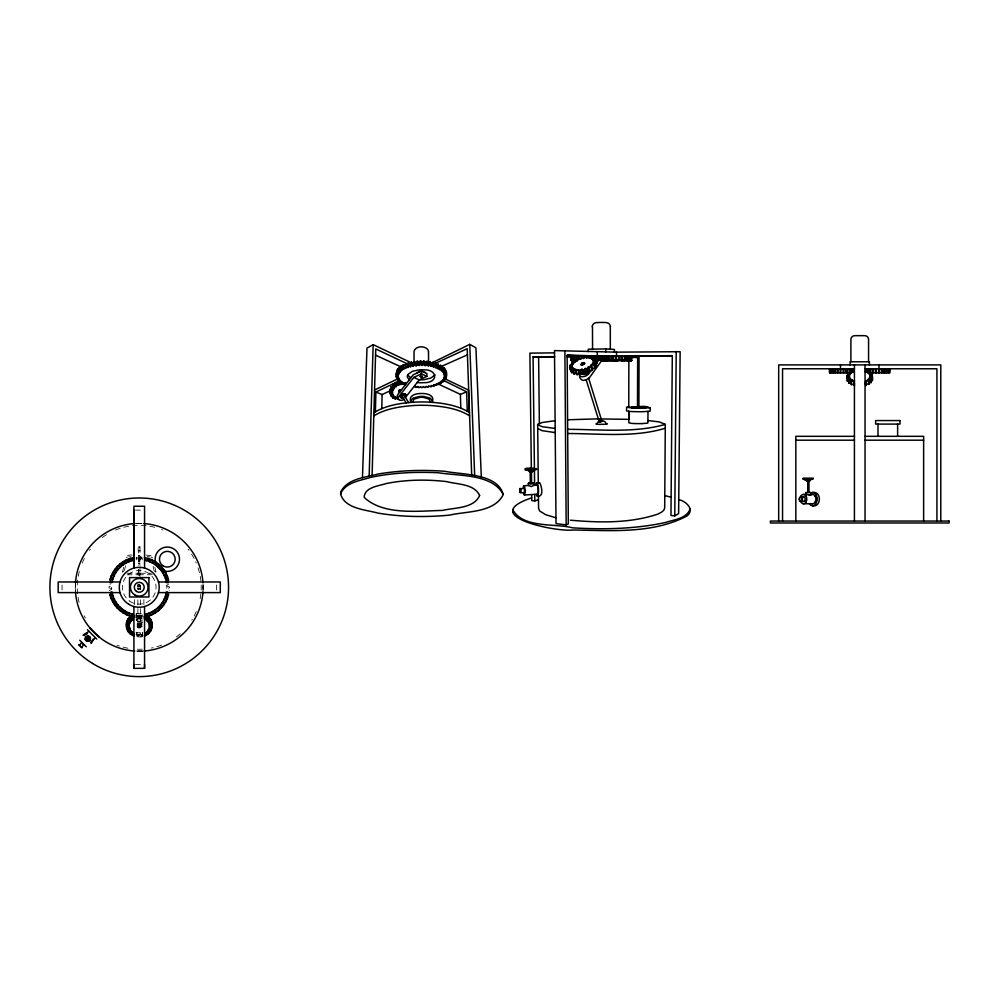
<?xml version="1.0" encoding="UTF-8"?>
<svg xmlns="http://www.w3.org/2000/svg" width="999" height="999" viewBox="0 0 999 999"><rect width="100%" height="100%" fill="white"/><g stroke="black" fill="none" stroke-linecap="round" stroke-linejoin="round"><path stroke-width="0.75" stroke-dasharray="5 3.75" d="M138.461 569.505L138.474 575.062M138.461 561.962C139.56 558.678 140.584 564.123 138.461 561.538M138.461 559.265C140.984 553.384 142.07 561.176 143.394 556.256M138.461 556.243C138.474 554.695 141.433 556.031 138.511 555.581M136.114 616.87L136.126 614.872M136.388 613.723A5.307 4.471 0.1 0 0 136.226 616.046L136.214 618.031A5.307 4.471 0.1 0 1 136.376 615.721L136.388 613.723A12.787 10.777 0.1 0 1 141.209 613.586A5.307 4.471 0.1 0 1 141.571 615.884M136.863 635.152L136.913 632.567A5.307 4.471 0.1 0 0 137.263 634.877L137.263 636.863A12.787 10.777 0.1 0 0 142.083 636.725A5.307 4.471 0.1 0 0 142.258 634.402M140.722 618.718A1.486 1.261 0 0 0 138.486 617.632L138.386 615.684A5.307 4.471 0.1 0 0 137.213 613.586L137.2 615.584A5.307 4.471 0.1 0 1 138.386 617.682A1.486 1.261 0 0 0 138.486 619.817A1.486 1.261 0 0 0 140.722 618.718L140.722 621.016A1.486 1.261 0 0 1 138.486 622.115A1.486 1.261 0 0 1 138.486 619.929A1.486 1.261 0 0 1 140.722 621.016M140.085 632.767A5.307 4.471 0.1 0 0 141.271 634.865L141.271 636.863A5.307 4.471 0.1 0 1 140.085 634.765L140.085 632.767A10.177 8.566 0.1 0 1 135.964 632.342M141.608 615.297L141.558 617.882A5.307 4.471 0.1 0 0 141.209 615.571L141.209 613.586M142.083 636.725L142.095 634.727A5.307 4.471 0.1 0 0 142.258 632.417L142.358 635.576M203.122 585.876L202.934 592.469M75.325 587.3L75.387 584.452L75.387 590.147M203.084 590.147L203.009 584.427M140.409 574.413L140.522 573.314M138.087 574.462L137.999 573.276M122.465 572.152L124.338 564.36M75.537 582.117L75.449 590.921M140.01 557.592L138.461 558.166L138.461 565.422M132.243 555.157C130.532 554.345 124.863 555.806 126.486 558.191M142.258 559.852A11.451 11.451 0 0 0 141.583 557.155A30.232 30.232 0 0 0 136.888 557.155C139.785 557.405 140.946 559.103 138.461 558.229C139.798 557.454 136.001 543.294 140.01 546.828L140.01 565.422M140.01 546.828L139.236 547.602L138.586 546.803L139.922 546.865L139.236 547.889L138.461 546.828M140.01 585.601L139.236 586.813L138.511 585.751M124.338 570.566L125.762 564.947M138.024 573.751L137.999 574.787M140.522 574.737L140.397 573.613M155.919 571.865L154.845 567.17M126.124 557.342L127.385 557.217M139.785 575.362L138.686 575.362M138.636 584.765L139.835 584.765M139.785 558.965L138.873 558.853L139.498 558.429M151.086 557.217L152.235 557.18L152.048 558.154M139.785 584.54L138.686 584.54M142.158 558.466L139.947 558.965L140.797 558.853M154.857 571.128L156.006 572.152M128.659 556.918L131.056 556.53M138.486 550.749L139.985 550.799M139.236 585.264L139.835 585.514L139.236 585.264A1.361 1.061 0 0 0 139.872 585.027M139.785 573.276L138.686 573.276M138.686 574.775L139.785 574.775M146.229 555.157L150.499 555.531L152.347 557.342M140.022 558.953L140.709 558.866M152.298 574.737L140.384 574.787M136.314 558.466C138.799 555.544 133.404 558.978 138.524 558.965M135.614 523.513L144.405 523.601M142.857 651.086L134.066 650.998M136.388 523.451L142.083 523.451A63.911 63.911 0 0 0 135.827 523.476M142.632 651.111A63.911 63.911 0 0 1 136.364 651.136L142.083 651.136M135.439 510.114L143.032 510.114M127.11 573.264L138.087 573.264M140.384 573.264L151.361 573.264M127.11 574.787L138.087 574.787M135.439 664.485L143.032 664.485M147.415 556.53L149.813 556.918M139.236 523.389L142.045 523.576M136.426 651.023L139.236 651.211M139.985 550.749L138.511 550.799M123.614 571.128L122.577 571.928M140.01 573.051L138.461 573.051L138.461 566.908M140.01 558.816L138.461 557.592M153.059 566.358L154.495 571.977M140.597 573.426A1.361 1.149 0 0 1 138.561 574.425A1.361 1.149 0 0 1 138.561 572.439A1.361 1.149 0 0 1 140.597 573.426L140.597 573.613M216.421 585.014L216.421 591.096M143.881 599.625L143.881 604.595M140.597 585.414L140.597 589.585M140.597 599.825L140.597 626.223A1.361 1.149 0 0 1 138.561 627.21A1.361 1.149 0 0 1 138.561 625.237A1.361 1.149 0 0 1 140.597 626.223M140.01 566.908L140.01 576.61M139.236 625.124L139.236 627.21M137.874 584.078L137.874 589.585M137.874 599.825L137.874 626.223M134.59 599.625L134.59 604.595M62.05 585.014L62.05 591.096M198.077 567.869A61.975 61.975 0 0 1 199.35 602.347M196.266 611.538A61.975 61.975 0 0 1 191.783 620.142M180.257 633.753A61.975 61.975 0 0 1 174.201 638.461M161.538 645.117A61.975 61.975 0 0 1 151.324 648.076M142.283 649.188A61.975 61.975 0 0 1 136.189 649.188M127.959 648.226A61.975 61.975 0 0 1 116.933 645.117M85.39 617.981A61.975 61.975 0 0 1 84.191 615.759M79.121 602.347A61.975 61.975 0 0 1 80.395 567.869M82.205 563.049A61.975 61.975 0 0 1 85.315 556.743M89.46 550.387A61.975 61.975 0 0 1 90.372 549.175M102.323 537.524A61.975 61.975 0 0 1 107.368 534.14M115.522 530.044A61.975 61.975 0 0 1 156.281 527.722M161.538 529.482A61.975 61.975 0 0 1 162.949 530.044M188.087 549.175A61.975 61.975 0 0 1 189.011 550.387M191.583 554.145A61.975 61.975 0 0 1 196.266 563.049M203.047 583.691A63.911 63.911 0 0 1 202.884 593.044M75.587 593.044A63.911 63.911 0 0 1 75.587 581.555M137.899 589.41A1.361 1.211 0 0 1 139.236 588.374M139.336 588.374A1.361 1.224 0 0 1 140.572 589.41M139.023 585.139A1.361 1.061 0.3 0 1 138.624 585.039M142.32 621.778A3.209 2.71 0 0 1 136.089 621.54M136.151 620.267A3.209 2.71 0 0 1 142.382 620.491M136.089 619.455A3.209 2.71 0 0 0 142.32 619.68A3.534 2.972 0 0 0 136.114 619.63M136.151 618.181A3.209 2.71 0 0 1 142.382 618.406M142.52 623.975A4.645 3.921 0 0 1 135.951 623.975M142.52 626.073A4.645 3.921 0 0 1 135.951 626.073M142.358 622.414A3.534 2.972 0 0 1 136.089 622.377M142.358 620.117A3.534 2.972 0 0 1 136.089 620.079M136.114 617.332A3.534 2.972 0 0 1 142.382 617.37M142.095 634.727A12.787 10.777 0.1 0 1 137.263 634.877M136.376 615.721A12.787 10.777 0.1 0 1 141.209 615.571M140.085 634.765A10.177 8.566 0.1 0 1 135.964 634.34M138.386 617.682A10.177 8.566 0.1 0 1 142.507 618.106M138.386 615.684A10.177 8.566 0.1 0 1 142.507 616.108M137.263 636.863A5.307 4.471 0.1 0 1 136.913 634.565M140.684 557.105A11.451 11.451 0 0 0 139.685 559.69A27.61 27.61 0 0 0 138.786 559.69A11.451 11.451 0 0 0 137.787 557.105M168.469 584.415A11.451 11.451 0 0 1 166.758 585.114A27.61 27.61 0 0 1 166.758 589.472A11.451 11.451 0 0 1 169.281 590.634M166.821 586.001A11.451 11.451 0 0 1 169.468 586.838A30.232 30.232 0 0 1 169.468 587.749A11.451 11.451 0 0 1 166.821 588.586M142.258 614.747A11.451 11.451 0 0 1 141.583 617.432A30.232 30.232 0 0 1 136.888 617.432A11.451 11.451 0 0 1 136.214 614.747M140.684 617.494A11.451 11.451 0 0 1 139.685 614.909A27.61 27.61 0 0 1 138.786 614.909A11.451 11.451 0 0 1 137.787 617.494M109.191 590.634A11.451 11.451 0 0 1 111.713 589.472A27.61 27.61 0 0 1 111.713 585.114A11.451 11.451 0 0 1 110.002 584.415M111.651 588.586A11.451 11.451 0 0 1 109.003 587.749A30.232 30.232 0 0 1 109.003 586.838A11.451 11.451 0 0 1 111.651 586.001M136.214 559.852A11.451 11.451 0 0 1 136.888 557.155M140.759 585.651A1.536 1.536 0 0 1 137.712 585.651M137.687 624.6C136.488 627.322 140.172 622.552 140.784 625.824C141.746 623.688 138.074 627.609 137.687 624.6M138.099 634.952L138.099 636.95A5.307 4.471 0.1 0 0 139.098 634.79L139.111 632.792A5.307 4.471 0.1 0 1 138.099 634.952M139.373 615.659L139.373 617.657A5.307 4.471 0.1 0 1 140.372 615.496L140.372 613.498A5.307 4.471 0.1 0 0 139.373 615.659M138.461 559.89C140.122 562.425 140.172 557.467 138.461 559.89M138.461 563.773L140.01 563.811L138.461 563.773M138.461 588.386A1.336 1.336 0 0 0 140.559 587.412A1.336 1.336 0 0 0 138.674 586.088A1.336 1.336 0 0 0 138.461 588.386M138.137 627.759A2.135 1.798 0.1 0 0 141.371 626.248A2.135 1.798 0.1 0 0 138.199 624.65A2.135 1.798 0.1 0 0 138.137 627.759M138.449 625.661A1.548 1.311 0.1 0 0 140.784 624.55A1.548 1.311 0.1 0 0 138.474 623.401A1.548 1.311 0.1 0 0 138.449 625.661M138.162 625.774A2.135 1.798 0.1 0 0 141.371 624.238A2.135 1.798 0.1 0 0 138.187 622.664A2.135 1.798 0.1 0 0 138.162 625.774M138.436 627.022A1.548 1.311 0.1 0 0 140.784 625.936A1.548 1.311 0.1 0 0 138.486 624.762A1.548 1.311 0.1 0 0 138.436 627.022M129.533 601.048A16.821 16.821 0 0 0 155.994 588.823A16.821 16.821 0 0 0 132.18 572.027A16.821 16.821 0 0 0 129.533 601.048M138.461 589.21A1.536 1.536 0 0 0 140.772 587.887A1.536 1.536 0 0 0 138.461 586.55A1.536 1.536 0 0 0 138.461 589.21"/><path stroke-width="1.5" d="M144.555 664.485L144.555 668.356L133.916 668.356L133.916 664.485M133.916 510.114L133.916 568.069L133.916 506.243L144.555 506.243L144.555 568.069M415.821 365.696L415.821 362.6A6.756 6.756 0 0 0 414.485 361.638L414.485 364.735A6.768 6.768 0 0 1 415.834 365.696L416.571 365.609A2.597 2.597 0 0 1 416.92 364.473L416.92 361.363L417.694 361.301A5.02 5.02 0 0 1 418.768 362.325L419.53 362.3A3.297 3.297 0 0 1 420.179 361.176L420.966 361.163A3.709 3.709 0 0 1 421.765 362.25L421.765 365.359L422.527 365.372A4.383 4.383 0 0 1 423.476 364.31L424.263 364.335A2.822 2.822 0 0 1 424.75 365.472L425.499 365.522A5.957 5.957 0 0 1 426.735 364.535L427.497 364.61A2.435 2.435 0 0 1 427.684 365.509M416.571 365.609L416.571 362.512A2.635 2.635 0 0 1 416.92 361.363M612.662 359.89L612.637 355.856C598.014 358.366 623.925 365.184 619.567 355.931L616.483 355.956M615.396 360.164L615.396 355.881L616.233 355.894L616.233 360.177M616.483 360.214L616.545 352.147L680.144 351.71L678.621 513.598L674.762 515.871L670.966 515.459L672.302 355.669L619.567 355.994M618.793 355.919L618.793 360.189L619.53 360.202M621.89 355.969L621.865 360.239L618.656 360.227M621.69 360.252L622.439 360.264L622.577 355.981M624.625 356.019L624.6 360.264M878.97 368.768L878.97 364.897M923.638 521.053L923.638 436.326L865.047 436.326M126.498 623.264A5.307 4.471 0.1 0 0 129.071 624.113L129.058 626.111A5.307 4.471 0.1 0 1 126.498 625.262L126.598 622.564A5.307 4.471 0.1 0 1 129.333 622.265L129.333 624.263A5.307 4.471 0.1 0 0 126.598 624.55M129.858 627.547L129.858 629.532A5.307 4.471 0.1 0 0 127.86 631.131L127.86 629.133A5.307 4.471 0.1 0 1 129.083 627.971M132.592 617.732L132.592 619.73A5.307 4.471 0.1 0 0 130.17 618.618L130.17 616.62A5.307 4.471 0.1 0 1 132.592 617.732A10.177 8.566 0.1 0 1 133.367 617.22A5.307 4.471 0.1 0 1 132.667 614.984L132.667 616.97A5.307 4.471 0.1 0 0 133.367 619.218A10.177 8.566 0.1 0 0 133.966 633.553A5.307 4.471 0.1 0 0 133.454 635.826L133.454 633.841A5.307 4.471 0.1 0 1 133.466 633.054M133.367 619.218L133.367 617.22M145.729 632.692A5.307 4.471 0.1 0 1 145.804 633.478L145.804 635.464A5.307 4.471 0.1 0 0 145.105 633.229A10.177 8.566 0.1 0 0 144.505 618.893L144.518 616.895A5.307 4.471 0.1 0 0 144.942 615.784M147.552 619.28L147.54 621.278A5.307 4.471 0.1 0 1 150.212 620.691L150.212 618.706A5.307 4.471 0.1 0 0 147.552 619.28A10.177 8.566 0.1 0 0 144.518 616.895M147.652 616.108L147.64 618.106A5.307 4.471 0.1 0 0 145.317 619.355L145.33 617.357A5.307 4.471 0.1 0 1 147.652 616.108A12.787 10.777 0.1 0 1 145.317 633.703M148.951 621.69L148.951 623.688A5.307 4.471 0.1 0 1 151.698 623.826L151.711 621.828A5.307 4.471 0.1 0 0 149.413 621.628M412.687 402.26L413.998 399.15L419.742 397.415A20.667 20.667 0 0 1 423.426 397.402L429.133 399.113L430.432 402.21M413.723 364.847A2.323 2.323 0 0 0 413.698 365.996L413.024 366.121L412.987 363.024A8.879 8.879 0 0 0 411.401 362.162L410.676 365.422A2.498 2.498 0 0 0 410.951 366.558L410.277 366.72A11.351 11.351 0 0 0 408.466 365.971L407.817 363.062L408.491 362.862A11.264 11.264 0 0 1 410.289 363.624L410.676 363.524M413.636 365.484L413.648 362.375A2.41 2.41 0 0 1 413.736 361.738L414.385 361.638M413.736 361.738L413.723 364.847L414.485 364.735M414.023 361.7L414.036 352.098A4.346 4.346 0 0 1 414.448 350.262M625.049 360.264L625.224 356.031C629.62 354.558 625.087 361.613 628.646 360.339M626.573 407.417L626.585 410.951L630.232 411.488A87.7 87.7 0 0 0 632.192 411.588L639.198 411.725A162.912 162.912 0 0 0 642.832 411.688L649.412 411.263A5.282 5.282 0 0 0 650.099 411.126C652.634 402.759 632.355 408.316 627.647 407.155A7.155 7.155 0 0 0 626.848 407.292L634.59 408.179L649.437 407.804A5.682 5.682 0 0 0 650.112 407.679L650.349 407.555M626.96 356.069L626.698 360.302M628.746 419.355L628.758 411.363M628.771 407.043L628.858 360.602L631.268 360.527M628.846 360.327L628.858 356.131L627.459 356.131M628.858 411.376L628.833 422.802L631.805 423.401A89.548 89.548 0 0 0 641.92 423.551M628.933 360.427C633.753 359.777 627.946 350.861 628.771 360.339M672.302 355.881L630.581 356.231L630.569 360.377L628.259 360.389M631.256 360.402L631.268 356.256L630.581 356.256M631.755 356.318L631.78 360.452L625.674 360.614M410.277 366.72L410.289 363.624M410.989 402.372A2.323 2.323 0 0 1 410.539 401.086C408.866 395.666 415.309 393.781 419.28 393.569A25.325 25.325 0 0 1 423.863 393.569C427.822 393.743 434.228 395.604 432.567 400.999A2.335 2.335 0 0 1 432.117 402.31M411.401 362.162L411.338 365.272A8.929 8.929 0 0 1 412.974 366.121L413.024 366.121M637.487 406.755L637.649 357.417L631.793 357.217M638.885 406.755L639.06 356.156M405.169 367.058L405.781 366.833A13.836 13.836 0 0 1 407.767 367.47L407.779 364.385A13.711 13.711 0 0 0 405.794 363.748L405.169 367.058A4.046 4.046 0 0 0 406.056 368.119L405.494 367.545M408.466 365.959L408.491 362.862M648.026 411.426L647.851 422.989A3.546 3.546 0 0 1 647.215 423.176L641.92 423.601M405.781 366.833L405.806 363.736M647.989 420.542L657.692 421.715A66.821 66.821 0 0 1 659.702 422.077L665.297 424.375L664.685 507.867C664.31 511.326 660.351 512.812 657.692 514.148C629.745 523.476 599.4 522.752 570.379 520.192M403.484 368.756L403.933 369.131A5.495 5.495 0 0 1 402.809 368.119L402.847 365.035L404.083 364.91A15.722 15.722 0 0 1 405.182 365.184M402.884 368.082L403.384 364.772M674.762 515.871L676.223 351.461M399.125 368.569L398.102 368.556L398.027 371.653A20.367 20.367 0 0 1 400.399 371.715L400.399 371.266M400.811 367.307L399.5 367.195L399.425 370.304A19.618 19.618 0 0 1 401.773 370.504L402.185 370.217A7.368 7.368 0 0 1 400.774 369.305L400.824 366.221L402.834 366.171M401.198 383.017L400.774 381.755M400.836 369.255L401.273 365.921M678.758 499.625C685.701 501.086 694.992 509.203 687.2 515.846C652.672 534.203 610.626 530.444 572.764 530.007C556.231 532.13 476.96 516.058 531.705 497.864M399.438 372.889L399.6 372.664A11.988 11.988 0 0 1 397.777 371.953L398.102 368.556M400.761 382.742A6.943 6.943 0 0 1 402.11 381.943L401.723 381.655A19.368 19.368 0 0 1 399.787 381.818L399.138 381.531A9.091 9.091 0 0 1 400.711 380.806L400.449 380.544A20.067 20.067 0 0 1 399.263 380.544L398.126 380.544L397.864 379.233M399.375 391.695L399.051 390.559M400.424 371.703L400.699 371.416A9.578 9.578 0 0 1 399.088 370.579L399.5 367.195M399.138 381.531L399.15 380.544M399.375 372.59L399.363 372.989A20.355 20.355 0 0 0 397.04 373.027L397.078 369.98L397.814 369.942M396.228 372.927L396.191 375.949A18.144 18.144 0 0 1 398.389 375.649M396.366 376.336L396.353 377.41A16.184 16.184 0 0 1 398.439 376.985M396.928 377.822L396.915 378.833A13.886 13.886 0 0 1 398.851 378.309M396.89 370.329L396.853 373.364A14.273 14.273 0 0 0 398.701 373.938L398.838 373.963M381.768 408.628L382.105 394.555L390.222 390.771M375.362 411.763L375.911 392.033L395.167 382.892M372.103 475.212L375.736 348.926L407.817 364.073M369.155 475.886L373.176 344.63L410.689 362.5M362.462 477.659L366.983 348.089L373.176 344.63M403.271 398.089A2.51 2.51 0 0 1 401.173 397.927A1.548 1.548 0 0 1 400.574 396.778L400.886 395.479A3.709 3.709 0 0 1 403.221 393.768M340.659 494.318L340.746 492.594A6.281 6.281 0 0 1 340.859 491.683C347.565 478.471 365.584 477.435 378.359 473.988C400.249 470.292 422.602 469.655 444.73 471.278C461.625 474.75 497.227 473.276 502.972 493.906A6.069 6.069 0 0 1 502.884 495.329C493.281 512.974 466.446 511.151 449.488 515.134C425.661 517.382 401.486 517.007 377.847 513.086C365.309 509.552 345.254 508.878 340.659 494.318A6.156 6.156 0 0 1 340.771 493.406C345.804 482.305 360.314 480.581 370.729 477.372C392.957 472.652 415.846 471.665 438.511 472.764C458.553 476.086 491.695 473.713 502.972 493.906M584.577 363.961L584.79 363.024L583.466 362.625A4.52 4.52 0 0 0 581.668 363.124L580.906 364.885A3.571 3.571 0 0 0 584.49 363.886L584.315 364.198M402.21 396.578L403.009 395.092L404.383 395.679M420.229 376.411L422.452 376.398M410.552 401.086L413.049 398.126L419.293 396.503A25.649 25.649 0 0 1 423.876 396.491L430.107 398.089L432.567 400.999M519.855 489.36L520.079 488.349M524.562 491.758L524.35 492.744L520.142 492.694A8.929 8.929 0 0 1 519.955 489.373L520.092 488.786M520.666 492.37L520.616 491.945A8.891 8.891 0 0 0 520.429 488.661L524.263 488.424A8.616 8.616 0 0 1 524.463 491.745M690.034 509.065C686.75 518.656 673.85 519.642 665.521 522.489C635.127 529.083 603.696 529.657 572.752 527.859C555.606 523.176 523.014 528.533 512.974 509.915M535.889 484.94L536.051 484.128A4.058 4.058 0 0 1 536.313 483.341L539.348 482.754M92.82 639.285L92.432 640.671M93.581 639.372L91.084 643.468M392.619 392.033A3.634 3.634 0 0 1 390.746 391.695L389.847 389.348A5.332 5.332 0 0 1 391.683 388.836M538.274 482.817L537.674 424.35L542.207 422.502L555.119 420.704M389.847 389.348L390.759 391.67M596.191 423.976L596.678 423.913A5.282 5.282 0 0 1 606.505 423.926L607.005 423.938M594.805 366.458A11.726 11.726 0 0 0 596.403 365.984L595.604 362.162A7.642 7.642 0 0 0 593.081 362.1A2.972 2.972 0 0 0 593.144 361.551A11.151 11.151 0 0 0 595.816 360.477A3.047 3.047 0 0 0 595.729 360.052L595.579 355.881L581.743 355.944L581.356 357.692A2.048 2.048 0 0 0 580.744 359.19L580.806 359.19M665.272 428.234C634.577 437.699 599.862 433.566 567.694 433.516M390.909 391.133A5.257 5.257 0 0 1 392.994 390.584L393.281 389.947A2.772 2.772 0 0 1 391.795 389.048L391.084 386.738A4.233 4.233 0 0 1 393.094 386.763L393.431 386.351M665.297 424.375C634.39 433.266 599.887 429.358 567.657 429.333M570.367 366.808L570.154 365.022A11.439 11.439 0 0 1 572.964 364.348L573.351 363.798M801.972 500.187L802.035 500.037A2.572 2.572 0 0 1 802.06 498.189M596.403 365.984L595.604 362.162M585.402 373.239L586.875 372.028M802.11 500.574L802.347 500.012A3.159 3.159 0 0 0 802.347 498.189L802.197 497.789A1.586 1.586 0 0 0 800.861 496.728A1.586 1.586 0 0 0 799.562 497.814L799.35 498.176A3.159 3.159 0 0 0 799.35 500.012L799.512 500.412A1.586 1.586 0 0 0 800.848 501.461A1.536 1.536 0 0 0 802.072 500.561M804.769 500.574L805.019 500.012A3.159 3.159 0 0 0 805.019 498.189L804.869 497.789A1.586 1.586 0 0 0 803.533 496.728M417.095 372.964L418.419 371.903A6.356 6.356 0 0 1 419.655 371.528L420.367 371.416M646.153 407.505L645.679 407.667A19.218 19.218 0 0 1 644.08 407.817L632.854 407.804A23.764 23.764 0 0 1 631.555 407.679L631.293 407.292A18.506 18.506 0 0 1 632.667 407.167L638.249 407.005M391.808 389.036L392.132 388.499A4.258 4.258 0 0 1 394.155 388.524L394.63 387.949A2.423 2.423 0 0 1 393.956 387.237L392.907 385.464A2.41 2.41 0 0 1 392.632 384.827L393.119 384.365A3.222 3.222 0 0 1 394.855 384.952C397.053 389.797 396.241 383.166 394.88 384.94M588.161 367.944L589.185 371.303A1.474 1.474 0 0 1 589.198 372.04L586.825 373.826A7.43 7.43 0 0 1 584.552 374.463A5.894 5.894 0 0 1 583.653 374.488L581.918 373.763M414.635 349.9C417.132 346.216 422.839 346.029 426.361 348.239A4.783 4.783 0 0 1 428.571 352.023M533.553 485.514L531.505 486.563L528.696 485.676M420.342 376.473L420.716 377.123A1.986 1.986 0 0 0 422.127 377.048L422.127 376.336L420.329 376.198M523.663 485.864L528.346 485.402L528.459 483.279M533.528 483.416L533.591 483.354A2.885 2.885 0 0 1 532.604 483.666L532.405 483.728A12.837 12.837 0 0 1 529.62 483.791A4.183 4.183 0 0 1 528.521 483.616L528.346 483.479M805.843 502.372L806.643 500.499A6.444 6.444 0 0 0 806.643 497.689L806.031 496.128M814.934 502.372L815.733 500.499A6.444 6.444 0 0 0 815.733 497.689L815.134 496.128M592.407 363.561L592.245 363.811A4.383 4.383 0 0 1 594.218 364.41L594.792 368.256A9.578 9.578 0 0 1 592.182 368.519M808.516 480.357L809.452 478.946M809.165 480.781L810.389 478.946M443.481 378.846A12.537 12.537 0 0 1 445.329 379.42L445.304 378.421M445.267 379.508L443.381 379.795A20.267 20.267 0 0 1 442.807 379.782L442.582 380.032A10.115 10.115 0 0 1 444.193 380.769L466.62 391.82L467.282 411.226M591.121 370.492L588.136 374.525L585.901 375.949A9.953 9.953 0 0 1 583.528 376.623L582.255 376.723A6.056 6.056 0 0 1 581.555 376.673C577.11 373.788 581.243 382.305 584.602 380.057A9.815 9.815 0 0 0 586.962 379.383L589.61 377.472L601.873 360.339L607.767 360.464L602.797 360.502M596.578 362.937L598.501 360.289M588.811 372.227L586.838 373.626M83.092 635.426L83.779 634.59M398.613 399.338L397.49 397.452A2.06 2.06 0 0 1 397.202 396.541L397.415 395.304A3.934 3.934 0 0 1 397.964 394.368L413.136 374.837L421.403 370.929L426.848 373.489L426.873 376.361L421.416 373.813L413.786 377.397L399.088 396.253A3.846 3.846 0 0 0 398.464 397.39L398.326 398.426A2.06 2.06 0 0 0 398.613 399.338A2.16 2.16 0 0 0 399.662 400.199L401.735 400.324A5.107 5.107 0 0 0 403.933 399.213M405.457 397.44L419.243 379.882L426.873 376.361M847.976 375.162L848.326 373.251A9.316 9.316 0 0 1 851.036 373.526L851.585 373.089A3.546 3.546 0 0 1 850.062 371.865L850.673 371.503A7.48 7.48 0 0 1 853.096 372.202M869.367 378.146A5.957 5.957 0 0 1 871.515 379.033L871.215 379.395A9.316 9.316 0 0 1 868.431 379.195L867.956 379.583A3.546 3.546 0 0 1 869.405 380.856L868.843 384.315L869.367 380.881M405.182 396.99L405.894 394.93A1.523 1.523 0 0 0 405.307 394.018L403.209 393.731M390.472 393.918L391.358 396.241M594.168 364.485L594.792 368.256M871.165 379.445L871.14 382.58L871.503 379.058M91.696 641.87L91.034 642.544M571.853 364.523L571.903 362.762A9.228 9.228 0 0 1 574.55 362.537L575.212 362.025A1.961 1.961 0 0 1 573.963 361.089L577.772 360.439A1.349 1.349 0 0 1 577.422 359.927A1.336 1.336 0 0 1 577.41 359.153L578.184 358.816A3.097 3.097 0 0 1 579.87 359.49L580.681 359.228M871.14 382.58L871.165 382.555A9.69 9.69 0 0 1 869.38 382.505M393.968 387.237A2.398 2.398 0 0 1 393.693 386.588L394.18 386.126A3.222 3.222 0 0 1 395.916 386.713M84.291 635.689L88.836 631.143M79.396 645.217L81.793 642.819M83.554 644.892L81.706 647.527L80.632 646.453M90.847 642.245L95.392 637.699M443.893 381.069L443.169 381.081A19.718 19.718 0 0 1 441.62 380.981L441.296 381.268A7.842 7.842 0 0 1 442.732 382.043L442.707 381.069M591.695 366.658A2.173 2.173 0 0 0 590.347 365.734L591.008 365.147A9.515 9.515 0 0 0 593.743 364.91M536.5 469.58L527.122 470.354M810.027 479.483L810.713 478.946M809.789 480.656L811.962 478.946M84.191 634.215L86.214 633.141M442.669 382.08L442.42 382.267A18.769 18.769 0 0 1 440.134 382.118L439.735 382.367A5.882 5.882 0 0 1 440.946 383.216L440.921 382.217M588.623 366.845L589.56 370.254A6.156 6.156 0 0 0 591.995 370.467C593.581 370.242 592.107 365.584 591.021 367.108A6.206 6.206 0 0 1 588.611 366.883L587.762 367.32A1.461 1.461 0 0 1 588.174 368.681L589.21 372.04M592.045 370.479L591.021 367.108M395.467 384.503A2.647 2.647 0 0 1 395.179 382.817L395.766 382.467A2.572 2.572 0 0 1 396.965 383.466L398.039 385.227A2.572 2.572 0 0 0 396.828 384.228L395.766 382.467M396.753 384.265L395.167 382.817M373.901 412.687C386.226 405.082 401.049 403.009 415.259 402.11A141.833 141.833 0 0 1 429.158 402.135C443.007 403.059 457.492 405.094 469.48 412.599M532.767 470.392L532.167 470.741A4.633 4.633 0 0 0 531.156 470.654L530.469 470.641M535.901 468.519L533.753 469.493L527.322 469.567M532.442 471.503L534.64 470.179M532.23 470.916L532.18 470.929A6.494 6.494 0 0 1 530.681 471.091M532.23 471.69L532.042 471.765A6.856 6.856 0 0 1 529.657 471.815L529.433 470.991M403.484 369.38L403.509 369.368A18.182 18.182 0 0 0 401.236 369.006M440.909 383.241L440.522 383.454A17.008 17.008 0 0 1 438.374 383.141L437.912 383.366A4.296 4.296 0 0 1 438.873 384.278L460.389 394.38L466.62 391.82M592.694 360.027A2.535 2.535 0 0 1 592.931 360.464A10.589 10.589 0 0 1 595.729 360.052L596.803 363.811A3.097 3.097 0 0 0 596.715 363.399M868.83 381.193L868.868 381.181A7.48 7.48 0 0 1 866.37 380.519C866.47 388.798 865.521 385.277 865.084 382.305M422.477 371.441A6.768 6.768 0 0 1 424.275 371.878L425.349 372.615M403.284 367.882L403.359 367.857A16.184 16.184 0 0 1 405.482 368.369L405.519 368.356M374.55 390.01L397.14 379.17A20.28 20.28 0 0 0 398.239 379.245L399.388 379.258M481.331 477.447L475.924 347.802L469.755 344.368L431.156 363.261A10.227 10.227 0 0 1 432.854 362.437L433.541 362.6L433.578 365.709A2.76 2.76 0 0 1 433.129 366.833L433.791 367.02A12.787 12.787 0 0 1 435.701 366.308L436.326 366.521A3.571 3.571 0 0 1 435.589 367.607L436.176 367.832A15.235 15.235 0 0 1 438.249 367.245L438.823 367.482A4.82 4.82 0 0 1 437.787 368.519L438.311 368.781A17.408 17.408 0 0 1 440.509 368.319L441.009 368.594A6.518 6.518 0 0 1 439.722 369.555M397.028 383.579L397.752 383.266A3.397 3.397 0 0 1 398.126 381.443L398.738 381.243A2.385 2.385 0 0 1 399.063 381.655L400.149 383.416M398.102 385.339L398.826 385.027A3.397 3.397 0 0 1 399.2 383.204L399.825 383.004A2.373 2.373 0 0 1 400.499 384.503L401.248 384.39L400.162 382.642A3.959 3.959 0 0 1 400.499 381.78M395.916 382.53L398.151 381.431M398.439 381.331L399.15 380.994M435.701 366.308L435.651 363.211L467.207 348.688L471.69 475.024M85.489 634.278L87.437 633.703M467.42 354.845L440.971 366.621M588.124 368.706L587.424 369.018A3.259 3.259 0 0 1 585.601 368.306M853.084 372.215L853.858 371.89A2.048 2.048 0 0 1 853.121 370.479M866.283 380.544L865.609 380.831A2.048 2.048 0 0 1 866.345 382.242L865.534 382.48M438.723 384.34L438.361 384.503A14.873 14.873 0 0 1 436.363 384.066L435.876 384.253A3.122 3.122 0 0 1 436.538 385.214L436.014 385.402A12.512 12.512 0 0 1 434.128 384.852L433.978 386.014A2.36 2.36 0 0 0 433.516 385.04L433.941 384.915M616.545 352.147L554.495 350.599L556.031 523.626L566.171 524.875L568.319 523.938L567.132 354.97L592.207 355.844M588.399 372.402L587.424 369.018M407.767 367.47L408.391 367.27A3.047 3.047 0 0 1 407.792 366.158M584.44 373.751L584.39 373.763A1.761 1.761 0 0 1 583.428 372.827L582.405 369.468A1.748 1.748 0 0 0 583.291 370.392L584.328 373.776L585.152 373.551A2.173 2.173 0 0 0 585.751 371.965L586.675 371.616A3.259 3.259 0 0 0 588.411 372.352M531.655 494.73L531.73 500.599L534.802 500.936L538.473 499.687M585.751 371.953C582.454 367.083 587.512 367.382 586.825 372.34M853.621 368.768L853.171 372.177M585.152 373.551L584.153 370.179L583.391 370.392M573.001 372.427L572.302 372.602A11.039 11.039 0 0 1 571.778 372.702A3.909 3.909 0 0 1 571.453 372.377M433.866 386.039L433.391 386.176A10.14 10.14 0 0 1 431.718 385.527L431.268 386.488A1.986 1.986 0 0 0 431.068 385.664L431.268 385.614M438.786 365.559L440.959 365.509L441.009 368.594M869.867 375.961L869.867 375.899A7.892 7.892 0 0 0 872.364 375.274L872.477 380.082A3.921 3.921 0 0 1 872.377 380.532L871.503 380.681M582.355 369.243L581.343 369.443L582.392 372.789A4.371 4.371 0 0 1 581.031 374.363M583.329 372.615L582.454 372.777M431.218 386.663L430.706 386.763A7.905 7.905 0 0 1 429.145 386.039L428.521 386.138M606.543 424.125L606.43 424.138A16.833 16.833 0 0 1 604.894 424.3L598.289 424.325A14.498 14.498 0 0 1 596.528 424.138M412.987 363.024L413.648 362.912M402.947 382.792L403.796 382.979A5.657 5.657 0 0 0 402.997 383.554L403.559 384.415A5.42 5.42 0 0 1 405.07 382.842M581.406 369.43L581.468 369.418A4.396 4.396 0 0 1 579.969 371.016C582.767 375.649 579.183 375.587 579.008 370.841A1.661 1.661 0 0 1 579.133 369.692L578.234 369.705L579.707 373.039M534.565 469.38L527.834 468.943M533.628 485.077L536.938 484.89L537.599 486.101A11.189 11.189 0 0 1 537.849 487.262L537.924 487.662A21.466 21.466 0 0 1 538.111 491.408L537.862 493.518A2.348 2.348 0 0 1 537.624 494.168L524.6 495.017A2.498 2.498 0 0 0 524.812 494.38L525.049 492.245A23.789 23.789 0 0 0 524.862 488.474L524.8 488.074A12.313 12.313 0 0 0 524.562 486.9L523.888 485.676M536.388 494.418A9.953 9.953 0 0 0 536.563 495.029L537.262 496.266L537.924 495.916A3.834 3.834 0 0 0 538.174 495.167L538.561 491.508A31.344 31.344 0 0 0 538.336 487.437L538.174 486.276A17.92 17.92 0 0 0 537.949 485.177L536.863 482.917M579.832 371.066L579.145 371.141M415.821 362.6L416.571 362.512M396.878 371.391L396.316 374.825A16.658 16.658 0 0 0 398.426 375.299M416.92 364.473L417.694 364.41A5.007 5.007 0 0 1 418.781 365.434L419.53 365.409A3.259 3.259 0 0 1 420.192 364.298L420.179 361.176M595.816 355.844L605.294 355.856M442.832 367.819L444.293 368.082L444.355 371.141A10.952 10.952 0 0 1 442.619 371.915L442.894 372.24A20.492 20.492 0 0 1 445.229 372.19L445.467 372.527A13.399 13.399 0 0 1 443.556 373.201M398.276 399.288L397.789 399.313A2.672 2.672 0 0 1 397.664 397.727M595.978 355.831L595.991 360.127L605.394 360.152M537.474 496.328C544.068 496.965 541.745 486.488 539.772 482.842M606.705 360.776L605.581 360.789M602.809 355.869L602.822 360.164L600.686 360.127M401.236 384.39A4.471 4.471 0 0 1 402.247 382.605L402.847 382.58A2.897 2.897 0 0 1 402.859 384.328L403.521 384.403M567.594 419.78L597.09 418.881L628.846 419.355M626.036 360.327L627.447 360.289M607.904 355.831L607.916 360.139L605.506 360.164L605.506 355.881L608.866 355.844M602.822 360.164L603.958 360.127L603.958 355.819M531.318 469.667L531.418 468.743M622.027 360.239L627.26 360.327M574.875 356.081L574.462 360.302L574.437 356.094L581.743 355.994M622.452 360.227L621.328 360.252M609.952 355.894L610.052 360.177M420.179 364.285L420.979 364.273A3.684 3.684 0 0 1 421.778 365.359L421.815 365.372M602.822 360.789L604.782 360.764M612.662 355.919L615.396 355.881M625.137 360.264L623.875 360.277M602.747 360.839L601.835 360.851L602.784 360.839M443.668 378.509L444.243 378.496A20.167 20.167 0 0 0 445.941 378.346M575.024 360.302L577.022 360.252L576.997 356.019M614.447 352.098L614.447 349.45L605.781 348.951L588.249 349.188L588.261 351.561M554.52 352.859L529.895 353.134L531.331 467.957L536.75 469.031M624.55 360.664L623.576 360.651L624.25 360.639M417.52 386.563L418.131 386.601A2.398 2.398 0 0 0 418.656 387.575L419.38 387.612A3.809 3.809 0 0 0 420.254 386.7L420.904 386.7A3.184 3.184 0 0 0 421.69 387.624L422.415 387.624A2.797 2.797 0 0 0 423.027 386.675L423.738 386.638A4.371 4.371 0 0 0 424.712 387.512L425.437 387.462A2.173 2.173 0 0 0 425.786 386.488L426.473 386.413A5.957 5.957 0 0 0 427.697 387.225L428.396 387.137A1.936 1.936 0 0 0 428.509 386.476M628.009 360.339L627.185 360.352M630.307 360.377L631.78 360.452L627.959 360.327M531.281 467.957L525.799 468.519A2.235 2.235 0 0 0 525.062 468.843M588.399 355.869L588.399 357.068A6.494 6.494 0 0 0 587.112 358.104L586.201 358.129A1.523 1.523 0 0 0 586.326 357.08M534.415 468.094L533.079 356.843L554.557 356.668M567.145 356.556L571.041 356.518M533.079 356.843L554.557 356.855M567.145 356.755L571.041 356.718M572.027 360.527L575.299 360.552M574.45 360.564L572.964 360.502M631.793 357.467L637.649 357.417M631.418 360.414L630.057 360.427M571.303 360.489L573.813 360.477L571.066 360.452L571.041 356.331M613.973 360.726L613.324 360.739M616.695 360.739L614.535 360.739M444.318 369.131L445.404 369.48L445.467 372.527M574.437 356.144L573.201 356.144L573.226 360.327L574.138 360.364L571.728 360.464L571.278 356.268L571.203 360.414L572.527 360.439M574.675 360.364C571.69 361.863 574.213 355.981 572.002 356.206L572.027 360.364L574.225 360.389M595.779 360.289L600.037 360.289M613.374 360.764L612.15 360.764M571.465 360.414L573.726 360.439M575.749 360.577L576.61 360.614M630.044 360.577L628.159 360.589L629.707 360.577M606.868 360.751L608.016 360.764M629.482 360.502L631.081 360.539M854.794 335.664L864.672 335.664M574.837 360.539L572.265 360.539M574.213 360.577L576.048 360.614M602.797 360.651L618.331 360.464L607.367 360.302M854.42 368.768L830.569 368.768L830.569 372.827L831.468 372.827L831.468 368.768M865.047 368.768L887.674 368.768L887.674 372.827L870.728 372.827A9.028 9.028 0 0 0 868.044 373.189L867.482 372.802A3.122 3.122 0 0 0 868.793 371.491L868.256 371.216A6.931 6.931 0 0 0 865.808 371.94L865.146 371.715A1.886 1.886 0 0 0 865.546 370.429M849.887 372.827L849.887 368.768L849.962 372.827L831.792 372.827L831.792 368.768M868.755 372.827L870.316 372.827L870.316 368.768M854.42 436.326L795.828 436.326L795.828 521.053M795.828 440.197L854.42 440.197M865.047 440.197L923.638 440.197M803.059 478.171L813.311 478.171M803.059 478.946L813.311 478.946M808.628 480.182L804.645 478.946M806.992 480.956L809.752 480.956L809.789 480.182M803.521 494.468L806.543 494.468A4.558 4.558 0 0 1 807.579 494.63L808.865 494.992M810.913 494.468L812.612 494.468M800.848 496.79L803.521 496.79M800.848 501.411L803.521 501.411M803.521 503.733L812.612 503.733M809.39 503.708A4.258 4.258 0 0 0 812.599 505.781C821.603 507.355 821.615 490.796 812.612 492.532A3.509 3.509 0 0 0 810.913 492.994M120.005 581.98L58.179 581.98L58.179 592.607L120.005 592.607M158.466 581.98L220.292 581.98L220.292 592.607L158.466 592.607M573.938 360.327L577.547 360.302M630.918 360.402L629.033 360.439M627.984 360.577L616.595 360.739M608.891 360.139L604.345 360.289M601.81 360.427L602.659 360.439M629.333 360.477L631.58 360.439M571.44 360.502L573.751 360.477M571.078 360.464L572.976 360.389M421.753 362.262L422.515 362.275A4.396 4.396 0 0 1 423.464 361.201L424.238 361.226A2.86 2.86 0 0 1 424.737 362.362L424.75 365.472M639.36 407.005L644.218 407.18A21.004 21.004 0 0 1 645.441 407.292L646.141 407.48M608.94 360.776L611.088 360.751M577.285 360.651L576.972 360.864A5.932 5.932 0 0 0 574.662 360.664M600.923 360.127L600.911 355.819M531.605 482.904L532.33 482.942A5.282 5.282 0 0 1 533.404 483.104L533.628 485.289M567.145 355.419L582.392 355.931M601.848 360.152L601.885 355.869M599.999 422.165L599.3 421.928M576.111 371.203C572.814 370.392 580.319 379.77 576.111 371.203A7.68 7.68 0 0 0 578.196 369.717M424.725 362.362L425.487 362.425A5.957 5.957 0 0 1 426.71 361.426L427.472 361.488A2.473 2.473 0 0 1 427.659 362.412C426.448 366.258 429.582 367.407 428.384 362.749A7.942 7.942 0 0 1 429.857 361.838L430.594 361.95L430.644 365.347A2.41 2.41 0 0 1 430.482 366.208L431.181 366.358A10.302 10.302 0 0 1 432.892 365.534L433.578 365.709M397.54 397.614L396.99 397.552A5.295 5.295 0 0 1 395.517 399.088L394.18 397.59M445.429 370.542L446.053 373.626A20.042 20.042 0 0 0 443.731 373.539M417.557 386.563L417.607 386.576A5.22 5.22 0 0 1 416.358 387.412L415.746 387.362A1.998 1.998 0 0 1 415.447 386.476M555.194 428.459L542.07 426.673L537.612 424.612M555.232 432.592L542.12 430.681L537.662 428.496M417.195 382.492L418.381 382.642A29.883 29.883 0 0 0 423.613 382.679C438.673 383.204 437.999 369.006 423.301 369.842A30.02 30.02 0 0 0 419.105 369.88L412.475 371.291L407.967 374.413A3.422 3.422 0 0 0 407.555 377.634L409.378 379.682M415.447 386.363L414.81 386.276A6.643 6.643 0 0 1 413.711 386.925M427.659 362.649L428.384 362.749M589.035 358.241L589.797 358.379A10.864 10.864 0 0 1 592.02 357.292L592.107 355.844M428.396 365.846A7.967 7.967 0 0 1 429.882 364.947L430.619 365.06M576.248 369.543L575.474 369.38A10.639 10.639 0 0 1 572.902 370.617L573.988 373.963A11.014 11.014 0 0 0 575.998 373.064M664.772 495.616L671.128 497.165M399.45 392.382L398.876 390.659A2.198 2.198 0 0 1 400.624 389.635L401.473 389.86M555.981 517.807L545.616 514.685L539.71 511.013L538.573 508.454L538.436 496.266M854.395 382.629L854.42 385.751M854.42 381.044L853.695 380.781A6.931 6.931 0 0 1 851.323 381.543L850.711 381.256A3.122 3.122 0 0 1 852.047 379.982M436.213 363.399L436.326 366.521M572.802 370.592L573.95 373.951M401.148 390.097L400.387 389.735A1.573 1.573 0 0 0 399.051 390.559M865.771 371.94L865.846 368.768M853.646 380.756L853.646 383.878A6.931 6.931 0 0 1 851.323 384.652L850.711 381.256M395.542 397.165L395.442 397.115A5.42 5.42 0 0 1 395.017 396.915A5.794 5.794 0 0 1 393.156 398.126L392.794 397.864A4.72 4.72 0 0 1 393.943 396.153A4.458 4.458 0 0 1 392.694 394.006A4.708 4.708 0 0 1 390.646 394.243L389.548 391.97L390.646 394.23M375.911 392.033L382.105 394.555M572.352 370.417L572.39 370.429A5.719 5.719 0 0 1 574.038 368.881M436.301 364.685A15.272 15.272 0 0 1 438.199 364.148L438.823 367.482M520.204 488.698L520.367 488.936A7.068 7.068 0 0 1 520.516 491.92M413.786 377.397L419.243 379.882M375.549 355.132L400.811 366.82M851.285 381.543L851.323 384.677M445.317 379.008L468.481 390.047L469.28 412.462M802.946 478.933L806.755 480.906M868.606 371.391L868.643 368.768M439.722 369.555L440.172 369.842A19.118 19.118 0 0 1 442.445 369.518L442.857 369.817A8.604 8.604 0 0 1 441.333 370.691L441.695 371.004A20.18 20.18 0 0 1 444.031 370.816L444.355 371.141M469.592 415.809C458.466 408.878 445.117 406.768 432.267 405.644A143.294 143.294 0 0 0 414.086 405.494C400.924 406.443 387.212 408.329 375.524 414.835A34.715 34.715 0 0 0 373.801 415.896M851.985 379.92L851.423 379.533A9.028 9.028 0 0 1 848.763 379.895L848.763 383.029A9.428 9.428 0 0 0 850.711 382.829M524.25 495.179L523.688 493.956A11.676 11.676 0 0 1 523.513 493.131M527.022 468.394L528.571 469.655M527.172 469.555L526.386 469.193A5.207 5.207 0 0 0 525.899 469.318M528.271 470.454L529.32 471.303M98.913 636.875L89.66 627.622M594.742 358.479L594.63 358.379A11.701 11.701 0 0 0 591.808 359.19A4.733 4.733 0 0 0 591.271 358.891A5.295 5.295 0 0 0 592.894 357.392M870.703 372.814L871.116 374.687M848.763 383.029L848.351 379.508A5.382 5.382 0 0 1 850.361 378.521A4.308 4.308 0 0 1 850.012 377.997A9.615 9.615 0 0 1 847.264 377.909L847.189 377.709M87.462 629.77L96.766 639.06M79.758 640.247L86.276 646.765M81.394 642.432L84.103 645.142M79.308 645.142L80.07 645.903M78.734 644.555L81.98 647.802M581.568 365.047L581.505 364.473A2.06 2.06 0 0 0 583.441 364.061M529.27 470.492L530.132 471.728M530.257 470.492L530.794 471.266M398.738 381.243L399.825 383.004M398.102 381.443L399.188 383.191M397.752 383.266L398.826 385.027M404.008 395.067L408.603 402.585M398.926 390.946L399.662 392.17M402.122 396.216L406.143 402.847M393.119 384.365L394.18 386.126M400.574 396.566L400.849 397.028A1.399 1.399 0 0 0 401.273 397.515A2.235 2.235 0 0 0 403.059 397.739M392.632 384.827L393.693 386.588M393.094 386.775L394.155 388.549M391.084 386.738L392.132 388.499M392.382 389.56L392.994 390.597M396.828 397.814L397.714 399.313M392.195 392.045L392.57 392.682A5.782 5.782 0 0 0 390.597 393.718M392.582 394.068L392.894 394.593A5.569 5.569 0 0 0 391.233 396.016M391.895 396.378L392.744 397.827M581.343 364.298L581.843 363.486A2.06 2.06 0 0 1 583.916 363.149M816.183 494.892L817.157 497.752A9.228 9.228 0 0 1 817.157 500.449L815.896 503.746A4.258 4.258 0 0 1 812.624 505.781M407.742 374.812L409.165 376.523A10.065 10.065 0 0 0 410.939 377.672M799.737 500.187L799.662 500.037A2.585 2.585 0 0 1 799.675 498.164L799.737 498.014A1.311 1.311 0 0 1 802.072 497.977L802.035 498.164A2.585 2.585 0 0 1 802.035 500.024M847.189 380.831L847.264 381.031A9.341 9.341 0 0 0 848.351 381.156M872.277 375.012L872.214 374.837A9.615 9.615 0 0 0 869.455 374.737A4.308 4.308 0 0 0 869.118 374.238A5.382 5.382 0 0 0 871.128 373.226M847.252 380.969L847.102 377.46A7.892 7.892 0 0 1 849.6 376.848L849.562 376.373A8.367 8.367 0 0 1 846.99 375.761A3.921 3.921 0 0 1 847.102 375.312A9.49 9.49 0 0 1 849.824 375.124A3.821 3.821 0 0 1 850.099 374.6A5.957 5.957 0 0 1 847.951 373.688M582.142 373.464L583.778 374.3A6.219 6.219 0 0 0 586.825 373.601M572.602 367.682L572.452 367.207A2.473 2.473 0 0 0 572.664 367.657A9.053 9.053 0 0 0 570.367 369.043L571.778 372.702M569.942 365.522A7.205 7.205 0 0 0 572.402 365.559A3.134 3.134 0 0 0 572.302 366.109A11.376 11.376 0 0 0 569.63 367.195A3.122 3.122 0 0 0 569.68 367.62L570.754 370.929M570.379 369.056A3.871 3.871 0 0 0 570.691 369.38A11.713 11.713 0 0 0 573.501 368.519L573.688 369.081M574.013 361.051L574.487 362.55M575.474 369.38L575.736 370.179M586.126 379.695L599.238 421.803M588.698 378.396L601.86 421.128M591.008 365.147L591.358 366.283M592.757 363.936L592.569 363.311A11.526 11.526 0 0 0 595.404 362.625M595.342 360.065L594.917 358.666A8.616 8.616 0 0 1 592.682 360.015M85.352 639.198L85.577 637.512A2.185 1.836 -45 0 1 86.526 636.5L88.199 636.151A2.398 2.223 37.6 0 1 90.434 638.149L90.135 639.847A2.185 1.836 -45 0 1 89.186 640.859L87.512 641.208A2.398 2.223 37.6 0 1 85.265 639.21M469.755 344.368L474.675 475.686M460.389 394.38L460.801 408.191M446.441 372.415L446.478 376.561A17.12 17.12 0 0 0 444.33 376.211M446.403 372.065L446.466 375.087A18.881 18.881 0 0 0 444.218 374.862M446.116 370.941L446.178 373.976A15.759 15.759 0 0 1 444.13 374.525M446.066 376.973L446.091 378.009A14.935 14.935 0 0 0 444.08 377.547M445.179 369.143L445.229 372.19M443.968 367.757L444.031 370.816M444.18 379.795L444.193 380.769M442.857 369.817L442.395 366.446L442.445 369.518M440.459 365.234L440.509 368.319M438.848 383.241L438.861 384.278M438.199 364.148L438.249 367.245M438.311 368.082L438.311 368.781M436.513 384.103L436.526 385.214M436.163 366.858L436.176 367.832M534.44 470.317L534.615 485.014M534.727 494.53L534.802 500.936M532.292 470.841L532.305 471.615M531.468 471.853L531.605 483.354M530.169 471.878L530.319 483.379M433.791 367.02L433.753 363.923A12.675 12.675 0 0 1 435.651 363.211M538.611 356.993L539.36 423.301M432.854 362.425L432.892 365.534M431.156 363.261L431.181 366.358M429.857 361.825L429.882 364.935M589.273 357.967L589.273 355.856M564.885 350.462L566.171 524.875M428.496 352.023L428.583 362.6M427.472 361.488L427.497 364.61M426.71 361.413L426.723 364.523M579.545 355.969L579.57 359.303M578.908 355.981L578.921 358.991M576.46 356.031L576.485 360.264M425.487 362.425L425.499 365.522M424.238 361.226L424.263 364.335M591.208 355.894L591.221 357.605M587.936 355.931L587.936 357.38M585.726 355.894L585.739 356.805M584.927 355.894L584.902 357.205A3.621 3.621 0 0 0 584.003 358.379L583.029 358.579A1.374 1.374 0 0 0 582.479 357.704L582.467 355.931M423.464 361.188L423.476 364.31M422.515 362.275L422.527 365.372M599.949 355.819L599.962 360.127M599.175 355.869L599.188 360.164M598.251 355.869L598.251 360.164M597.29 351.985L597.302 355.831M596.927 355.819L596.94 360.127M594.667 355.881L594.68 358.429M593.019 355.844L593.031 358.728M592.482 326.71L592.557 349.126M421.403 370.929L421.416 373.813M420.966 361.163L420.979 364.273M419.53 362.3L419.53 365.409M869.904 376.436A8.367 8.367 0 0 1 872.477 376.948A3.921 3.921 0 0 1 872.377 377.41L872.377 380.532M872.377 377.422A9.49 9.49 0 0 1 869.642 377.597L869.642 378.184M868.755 371.466L868.755 373.002M868.431 379.195L868.431 379.945M866.17 368.768L866.17 371.778M853.945 385.414L853.933 382.292A1.886 1.886 0 0 1 854.432 381.106M851.423 379.533L851.423 380.357M850.099 371.84L850.099 373.339M846.99 375.761L847.002 378.871M613.324 355.919L613.324 360.189M611.738 355.856L611.75 360.152M610.302 326.735L610.327 349.213M608.841 355.844L608.841 360.139M606.43 355.881L606.43 360.164M605.781 348.951L605.781 351.985M604.907 355.831L604.919 360.127M418.768 362.337L418.768 365.447M417.694 361.301L417.694 364.41M940.796 521.053L940.796 364.897L778.683 364.897L778.683 521.053M936.925 521.053L936.925 368.768L889.122 368.768L889.122 372.827L889.659 368.768M897.626 424.088L897.626 436.326M889.959 368.768L889.959 372.827M886.438 368.768L886.438 372.827M886.001 368.768L886.001 372.827M884.452 368.768L884.452 372.827M883.915 368.768L883.915 372.827M882.08 368.768L882.08 372.827M881.455 368.768L881.455 372.827M879.345 368.768L879.345 372.827M878.645 368.768L878.645 372.827M877.996 424.088L877.996 436.326M876.31 368.768L876.323 372.827M875.549 368.768L875.549 372.827M873.426 368.768L873.426 372.827M873.014 368.768L873.014 372.827M872.189 368.768L872.189 372.827M869.58 368.768L869.505 372.827M869.417 364.897L869.417 361.788L850.049 361.788L850.049 364.897M868.568 361.788L868.568 339.535A3.871 3.871 0 0 0 865.396 335.726M867.032 368.768L867.032 371.428M865.047 364.897L865.047 521.053M854.42 364.897L854.42 521.053M853.296 368.768L853.296 370.404M852.434 368.768L852.434 371.928M850.898 361.788L850.898 339.535A3.871 3.871 0 0 1 854.07 335.726M850.823 368.768L850.823 371.528M849.162 368.768L849.162 372.827M847.277 368.768L847.277 372.827M846.453 368.768L846.453 372.827M846.041 368.768L846.041 372.827M843.918 368.768L843.918 372.827M843.144 368.768L843.156 372.827M840.821 368.768L840.821 372.827M840.496 364.897L840.496 368.768M840.122 368.768L840.122 372.827M838.011 368.768L838.011 372.827M837.387 368.768L837.387 372.827M835.551 368.768L835.551 372.827M835.014 368.768L835.014 372.827M833.466 368.768L833.466 372.827M833.029 368.768L833.029 372.827M829.807 368.768L830.344 372.827L830.344 368.768L782.542 368.768L782.542 521.053M829.694 368.768L829.694 372.827M829.507 368.768L829.507 372.827M810.913 494.83L810.913 492.532L805.806 492.532L805.793 494.468M808.978 480.956L808.978 492.532M807.729 480.956L807.729 492.532M806.905 480.182L806.905 480.956M144.555 606.53L144.555 668.356M133.916 606.53L133.916 668.356M446.503 375.437A17.807 17.807 0 0 1 444.33 375.861M398.389 376.648A18.506 18.506 0 0 1 396.191 376.298M446.416 376.91A19.356 19.356 0 0 1 444.18 377.197M398.713 377.972A19.793 19.793 0 0 1 396.453 377.747M393.531 395.704A5.557 5.557 0 0 1 391.483 396.453M405.619 382.979A3.834 3.834 0 0 1 404.957 384.802M419.505 379.757A29.558 29.558 0 0 0 424.188 379.67L430.694 378.097L434.503 375.412A4.483 4.483 0 0 0 434.94 374.7M405.194 384.428A4.258 4.258 0 0 1 405.744 383.916M397.852 380.219A11.464 11.464 0 0 1 399.612 379.583M396.416 374.475A19.58 19.58 0 0 1 398.701 374.313M396.528 386.263A2.635 2.635 0 0 1 396.253 384.578M404.957 396.628A2.572 2.572 0 0 0 405.544 395.479L405.557 395.329A1.498 1.498 0 0 0 404.957 393.931M400.824 397.14A1.923 1.923 0 0 1 401.161 395.179M403.509 393.706A2.098 2.098 0 0 1 405.02 393.981M394.967 398.951A3.621 3.621 0 0 1 395.592 397.19M389.548 391.945A5.807 5.807 0 0 1 390.534 391.296M202.984 591.808A63.911 63.911 0 0 1 143.956 651.036M134.728 651.048A63.911 63.911 0 0 1 75.499 592.02M75.487 582.779A63.911 63.911 0 0 1 134.515 523.563M143.744 523.551A63.911 63.911 0 0 1 202.972 582.579M144.256 616.308A12.787 10.777 0.1 0 1 152.023 625.849A12.787 10.777 0.1 0 1 145.067 635.814A5.307 4.471 0.1 0 1 144.318 635.352M133.404 616.633A12.787 10.777 0.1 0 0 126.448 626.598A12.787 10.777 0.1 0 0 134.216 636.126L134.216 634.14A12.787 10.777 0.1 0 1 126.461 624.6A12.787 10.777 0.1 0 1 133.404 614.635M145.017 616.608A5.307 4.471 0.1 0 1 144.505 618.893M129.096 624.937A10.177 8.566 0.1 0 1 129.071 624.113M150.699 623.164A5.307 4.471 0.1 0 0 151.86 622.527L151.86 624.512A5.307 4.471 0.1 0 1 149.375 625.511M149.413 626.336A5.307 4.471 0.1 0 1 151.973 627.185M150.325 624.5A5.307 4.471 0.1 0 1 151.973 625.187L151.873 627.884A5.307 4.471 0.1 0 1 149.138 628.184M149.263 629.033A5.307 4.471 0.1 0 0 150.649 629.095L150.649 631.093A5.307 4.471 0.1 0 1 147.939 630.669M150.399 627.872A5.307 4.471 0.1 0 1 150.999 628.458L150.999 630.456A5.307 4.471 0.1 0 0 148.863 628.983M147.39 631.356A5.307 4.471 0.1 0 1 148.876 633.304L148.876 631.318A5.307 4.471 0.1 0 0 148.014 629.932M133.154 633.091A5.307 4.471 0.1 0 1 130.832 634.34L130.832 632.342A5.307 4.471 0.1 0 0 132.467 631.618M128.209 625.149A5.307 4.471 0.1 0 0 126.611 625.936L126.611 627.921A5.307 4.471 0.1 0 1 129.096 626.935M128.596 626.848A5.307 4.471 0.1 0 1 126.773 626.623L126.773 628.621A5.307 4.471 0.1 0 0 129.52 628.758M131.081 621.091A5.307 4.471 0.1 0 1 129.595 619.13L129.608 617.145A5.307 4.471 0.1 0 0 130.757 618.818M147.253 618.344A5.307 4.471 0.1 0 0 148.264 616.595L148.252 618.593A5.307 4.471 0.1 0 1 146.94 620.629M148.614 620.916A5.307 4.471 0.1 0 0 150.624 619.318L150.612 621.316A5.307 4.471 0.1 0 1 148.614 622.914M151.873 625.898A5.307 4.471 0.1 0 1 150.986 626.123M147.427 631.58A5.307 4.471 0.1 0 0 148.302 631.83L148.302 633.828A5.307 4.471 0.1 0 1 145.879 632.717M130.719 630.769A5.307 4.471 0.1 0 0 130.22 631.855L130.207 633.853A5.307 4.471 0.1 0 1 131.531 631.818M130.931 631.168A5.307 4.471 0.1 0 1 128.259 631.743L128.259 629.757A5.307 4.471 0.1 0 0 129.183 629.695M129.608 623.463A5.307 4.471 0.1 0 1 127.472 621.99L127.472 619.992A5.307 4.471 0.1 0 0 128.421 620.854M133.791 616.845A5.307 4.471 0.1 0 1 134.478 617.37M168.631 594.38A30.232 30.232 0 0 1 144.455 617.07M109.84 594.38A30.232 30.232 0 0 0 134.016 617.07A11.451 11.451 0 0 0 134.528 616.296M144.455 557.517A30.232 30.232 0 0 1 168.631 580.219A11.451 11.451 0 0 1 166.271 581.693M149.013 558.691A11.451 11.451 0 0 1 148.988 561.463M146.528 560.664A11.451 11.451 0 0 1 148.139 558.404M132.805 560.439A27.61 27.61 0 0 0 112.025 582.554A11.451 11.451 0 0 0 110.202 582.817M145.667 560.439A27.61 27.61 0 0 1 166.446 582.554A11.451 11.451 0 0 1 168.269 582.817M149.813 561.788A11.451 11.451 0 0 1 151.698 559.752M155.819 562.025A11.451 11.451 0 0 1 155.107 564.697M133.029 560.489A11.451 11.451 0 0 1 133.354 557.729M152.922 563.311A11.451 11.451 0 0 1 155.045 561.538M155.819 565.222A11.451 11.451 0 0 1 158.154 563.723M161.576 566.933A11.451 11.451 0 0 1 160.227 569.355M158.454 567.469A11.451 11.451 0 0 1 160.964 566.271M160.789 570.042A11.451 11.451 0 0 1 163.424 569.168M165.946 573.139A11.451 11.451 0 0 1 164.023 575.137M162.787 572.877A11.451 11.451 0 0 1 165.509 572.34M164.41 575.948A11.451 11.451 0 0 1 167.17 575.749M167.17 598.851A11.451 11.451 0 0 1 164.41 598.651M165.359 596.253A11.451 11.451 0 0 1 167.507 598.001M164.023 599.45A11.451 11.451 0 0 1 165.946 601.46M163.424 605.431A11.451 11.451 0 0 1 160.789 604.557M162.313 602.472A11.451 11.451 0 0 1 163.961 604.695M160.227 605.244A11.451 11.451 0 0 1 161.576 607.654M158.154 610.876A11.451 11.451 0 0 1 155.819 609.378M157.817 607.729A11.451 11.451 0 0 1 158.853 610.302M133.129 616.907A11.451 11.451 0 0 1 132.805 614.148A27.61 27.61 0 0 1 112.025 592.032A11.451 11.451 0 0 1 111.114 591.945M154.87 609.939A11.451 11.451 0 0 1 155.582 612.624M151.698 614.835A11.451 11.451 0 0 1 149.813 612.799M152.148 611.7A11.451 11.451 0 0 1 152.51 614.447M148.988 613.136A11.451 11.451 0 0 1 149.013 615.908M129.458 615.908A11.451 11.451 0 0 1 129.483 613.136M131.943 613.935A11.451 11.451 0 0 1 130.332 616.183M128.659 612.799A11.451 11.451 0 0 1 126.773 614.835M145.342 616.907A11.451 11.451 0 0 0 145.667 614.148A27.61 27.61 0 0 0 166.446 592.032A11.451 11.451 0 0 0 167.357 591.945M122.889 612.624A11.451 11.451 0 0 1 123.601 609.939M125.549 611.276A11.451 11.451 0 0 1 123.426 613.061M109.977 594.567A11.451 11.451 0 0 1 112.338 593.094M122.652 609.378A11.451 11.451 0 0 1 120.317 610.876M116.895 607.654A11.451 11.451 0 0 1 118.244 605.244M120.005 607.117A11.451 11.451 0 0 1 117.507 608.316M117.682 604.557A11.451 11.451 0 0 1 115.047 605.431M112.525 601.46A11.451 11.451 0 0 1 114.448 599.45M115.684 601.71A11.451 11.451 0 0 1 112.962 602.26M114.061 598.651A11.451 11.451 0 0 1 111.301 598.851M111.301 575.749A11.451 11.451 0 0 1 114.061 575.948M113.112 578.346A11.451 11.451 0 0 1 110.964 576.598M114.448 575.137A11.451 11.451 0 0 1 112.525 573.139M115.047 569.168A11.451 11.451 0 0 1 117.682 570.042M116.159 572.127A11.451 11.451 0 0 1 114.51 569.892M118.244 569.355A11.451 11.451 0 0 1 116.895 566.933M120.317 563.723A11.451 11.451 0 0 1 122.652 565.222M120.654 566.87A11.451 11.451 0 0 1 119.618 564.298M123.364 564.697A11.451 11.451 0 0 1 122.652 562.025M145.117 557.729A11.451 11.451 0 0 1 145.442 560.489M126.773 559.752A11.451 11.451 0 0 1 128.659 561.788M126.324 562.887A11.451 11.451 0 0 1 125.949 560.139M129.483 561.463A11.451 11.451 0 0 1 129.458 558.691M152.51 560.139A11.451 11.451 0 0 1 152.148 562.887M158.853 564.298A11.451 11.451 0 0 1 157.817 566.87M163.961 569.892A11.451 11.451 0 0 1 162.313 572.127M167.507 576.598A11.451 11.451 0 0 1 165.359 578.346M165.634 579.183A11.451 11.451 0 0 1 168.394 579.345M155.045 613.061A11.451 11.451 0 0 1 152.922 611.276M166.134 593.094A11.451 11.451 0 0 1 168.494 594.567M168.394 595.254A11.451 11.451 0 0 1 165.634 595.404M165.509 602.26A11.451 11.451 0 0 1 162.787 601.71M160.964 608.316A11.451 11.451 0 0 1 158.454 607.117M148.139 616.183A11.451 11.451 0 0 1 146.528 613.935M125.949 614.447A11.451 11.451 0 0 1 126.324 611.7M119.618 610.302A11.451 11.451 0 0 1 120.654 607.729M114.51 604.695A11.451 11.451 0 0 1 116.159 602.472M110.964 598.001A11.451 11.451 0 0 1 113.112 596.253M112.837 595.404A11.451 11.451 0 0 1 110.077 595.254M112.2 581.693A11.451 11.451 0 0 1 109.84 580.219A30.232 30.232 0 0 1 134.016 557.517A11.451 11.451 0 0 1 134.528 558.304M110.077 579.345A11.451 11.451 0 0 1 112.837 579.183M112.962 572.34A11.451 11.451 0 0 1 115.684 572.877M117.507 566.271A11.451 11.451 0 0 1 120.005 567.469M123.426 561.538A11.451 11.451 0 0 1 125.549 563.311M130.332 558.404A11.451 11.451 0 0 1 131.943 560.664M801.248 495.854A3.009 3.009 0 0 1 803.508 494.38A3.084 3.084 0 0 1 805.956 496.166M800.674 496.803A4.82 4.82 0 0 1 801.198 495.816M805.793 502.347A3.009 3.009 0 0 1 803.533 503.808A3.009 3.009 0 0 1 801.248 502.347A4.82 4.82 0 0 1 800.674 501.398M812.624 494.368A3.084 3.084 0 0 1 815.047 496.166M814.884 502.347A3.009 3.009 0 0 1 812.624 503.808M869.867 375.899A2.972 2.972 0 0 1 869.904 376.348M868.805 384.315A7.48 7.48 0 0 1 866.37 383.641M869.642 377.61A3.821 3.821 0 0 1 869.367 378.122M802.072 500.224A1.311 1.311 0 0 1 799.625 500.224M804.732 500.561A1.536 1.536 0 0 1 803.521 501.461M812.624 492.395A4.383 4.383 0 0 1 816.071 494.942M810.788 495.217A2.423 2.423 0 0 1 809.04 494.755M601.922 421.366A1.611 1.611 0 0 1 600.374 421.915M579.258 373.064A7.605 7.605 0 0 1 577.172 374.525M574.025 368.843A4.446 4.446 0 0 1 573.501 368.531M573.351 363.748A4.033 4.033 0 0 1 571.416 363.274M584.715 368.619A2.173 2.173 0 0 1 584.115 370.142M575.312 371.128A2.935 2.935 0 0 1 576.273 369.58M572.439 367.195A10.29 10.29 0 0 1 569.68 367.62M520.179 492.42A7.093 7.093 0 0 1 520.042 489.448M606.53 423.763A1.274 1.274 0 0 1 606.917 423.838M596.253 423.863A2.31 2.31 0 0 1 596.753 423.751M531.543 483.366A2.073 2.073 0 0 1 530.407 483.416M610.439 326.723A4.233 4.233 0 0 0 606.98 322.764L606.343 322.652A23.002 23.002 0 0 0 604.707 322.502A61.289 61.289 0 0 0 601.498 322.427L596.753 322.59A10.265 10.265 0 0 0 596.028 322.689A4.533 4.533 0 0 0 592.145 326.673M512.999 511.825A4.421 4.421 0 0 1 513.086 510.864M579.482 375.499A1.823 1.823 0 0 1 579.969 374.026M523.301 488.111A7.655 7.655 0 0 1 523.588 485.839M528.446 483.229A6.756 6.756 0 0 1 530.319 482.979M535.789 469.08A3.796 3.796 0 0 1 534.615 469.255M527.21 469.43A4.52 4.52 0 0 1 525.749 469.28M527.01 469.98A3.084 3.084 0 0 1 525.049 469.867M127.835 619.355L127.822 621.353A5.307 4.471 0.1 0 1 130.532 621.778L130.544 619.78A5.307 4.471 0.1 0 0 127.835 619.355M87.225 638.623L88.461 638.798L87.238 638.561M479.607 495.529C473.938 508.653 454.495 507.517 442.682 510.402C418.256 510.951 383.204 515.534 364.173 497.352C364.473 487.1 378.971 485.951 386.576 483.466C406.393 479.57 426.86 479.295 446.89 481.643C457.342 484.453 474.488 483.803 479.607 495.529M622.539 360.701L621.44 360.701L622.539 360.701M888.898 368.768L888.011 368.768L888.011 372.827L888.898 372.827L888.898 368.768M899.987 420.567L875.636 420.567L875.636 424.088L899.987 424.088L899.987 420.567M949.05 521.053L770.416 521.053L770.416 522.989L949.05 522.989L949.05 521.053M148.926 577.609L129.545 577.609L129.545 596.99L148.926 596.99L148.926 577.609M163.374 566.033A7.88 7.88 0 0 0 175.187 559.215A7.88 7.88 0 0 0 163.374 552.397A7.88 7.88 0 0 0 163.374 566.033M160.302 569.18A12.175 12.175 0 0 0 179.445 560.314A12.175 12.175 0 0 0 162.2 548.164A12.175 12.175 0 0 0 160.302 569.18M86.476 640.834A2.56 2.56 0 0 0 90.41 638.798A2.56 2.56 0 0 0 86.676 636.413A2.56 2.56 0 0 0 86.476 640.834M87.1 639.909A1.436 1.436 0 0 0 89.298 638.723A1.436 1.436 0 0 0 87.175 637.412A1.436 1.436 0 0 0 87.1 639.909M128.771 604.283A19.955 19.955 0 0 0 159.178 587.874A19.955 19.955 0 0 0 129.758 569.742A19.955 19.955 0 0 0 128.771 604.283M92.557 663.448A89.311 89.311 0 0 0 228.521 589.647A89.311 89.311 0 0 0 96.628 508.803A89.311 89.311 0 0 0 92.557 663.448M134.703 594.892A8.841 8.841 0 0 0 148.077 587.424A8.841 8.841 0 0 0 134.927 579.582A8.841 8.841 0 0 0 134.703 594.892M136.488 591.433A4.958 4.958 0 0 0 144.193 587.612A4.958 4.958 0 0 0 137.025 582.854A4.958 4.958 0 0 0 136.488 591.433"/></g></svg>
